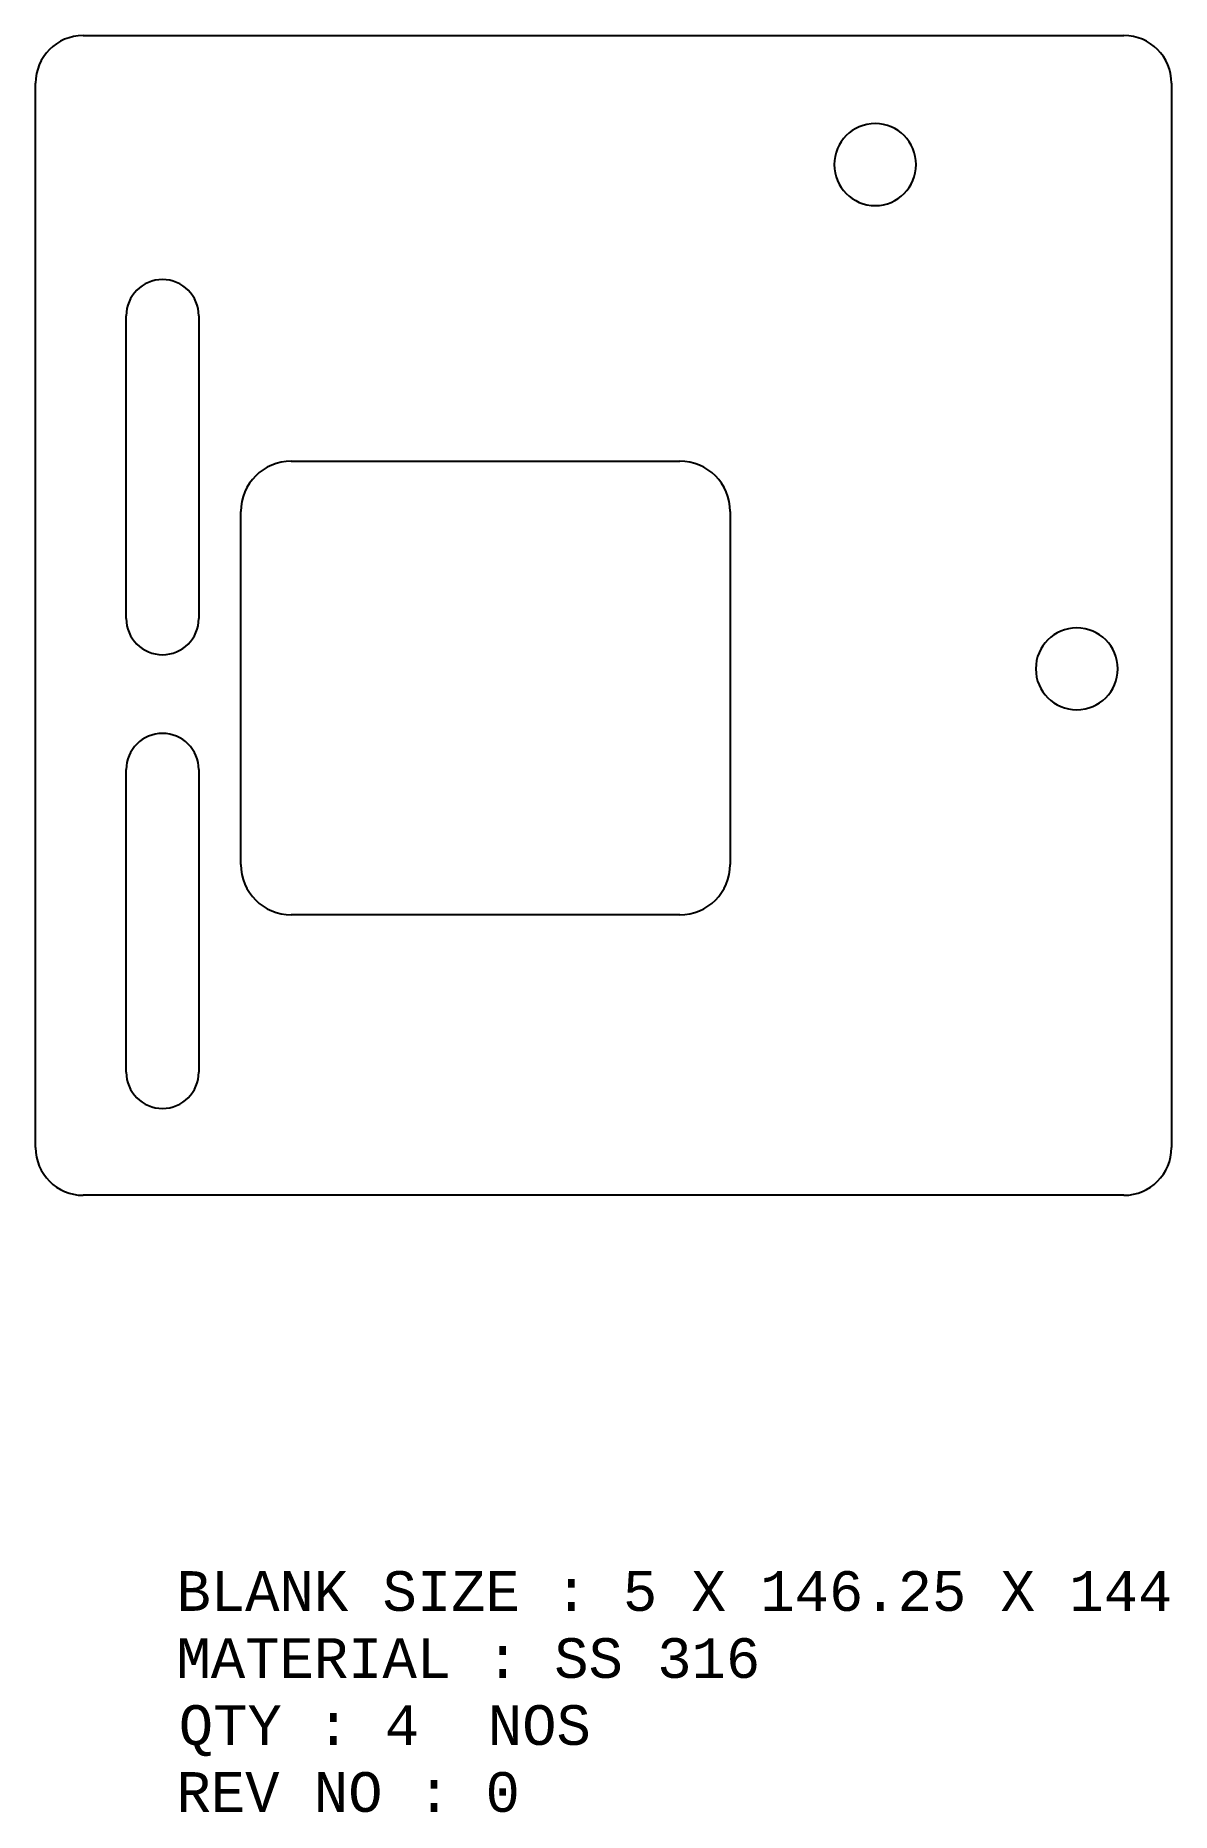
# Model space of a CAD drawing. Extents: x -59 to 85, y 163 to 386.
import ezdxf

# ---------------------------------------------------------------- set-up
doc = ezdxf.new("R2010")
doc.units = 0
doc.header["$MEASUREMENT"] = 0
doc.layers.get('0').update_dxf_attribs({"linetype": 'CONTINUOUS'})
doc.layers.add('LaserCutting', color=3, linetype='CONTINUOUS')
doc.styles.add('FX_VECTOR', font='MONOTXT.SHX', dxfattribs={"bigfont": 'BIGFONT.SHX'})

msp = doc.modelspace()

# ---------------------------------------------------------------- linework, layer by layer
at = {"layer": 'LaserCutting', "linetype": 'CONTINUOUS'}
for p, q in [((-52.61, 386.36), (78.54, 386.36)), ((-58.61, 246.31), (-58.61, 380.36)), ((84.54, 380.36), (84.54, 246.31)), ((-47.18, 312.96), (-47.18, 351.06)), ((-38.04, 351.06), (-38.04, 312.96)), ((-26.38, 332.77), (22.58, 332.77)), ((-32.73, 281.97), (-32.73, 326.42)), ((28.93, 326.42), (28.93, 281.97)), ((-47.18, 255.81), (-47.18, 293.91)), ((-38.04, 293.91), (-38.04, 255.81)), ((22.58, 275.62), (-26.38, 275.62)), ((78.54, 240.31), (-52.61, 240.31))]:
    msp.add_line(p, q, dxfattribs=at)
for centre, radius, start, end in [((-52.61, 380.36), 6, 90, 180), ((78.54, 380.36), 6, 0, 90), ((47.2, 370.11), 5.16, 0, 180), ((47.2, 370.11), 5.16, 180, 0), ((-42.61, 351.06), 4.57, 0, 180), ((-26.38, 326.42), 6.35, 90, 180), ((22.58, 326.42), 6.35, 0, 90), ((-42.61, 312.96), 4.57, 180, 0), ((72.6, 306.61), 5.16, 0, 180), ((72.6, 306.61), 5.16, 180, 0), ((-42.61, 293.91), 4.57, 360, 180), ((-26.38, 281.97), 6.35, 180, 270), ((22.58, 281.97), 6.35, 270, 360), ((-42.61, 255.81), 4.57, 180, 0), ((-52.61, 246.31), 6, 180, 270), ((78.54, 246.31), 6, 270, 0)]:
    msp.add_arc(centre, radius, start, end, dxfattribs=at)

# ---------------------------------------------------------------- texts
at = {"color": 7, "linetype": 'CONTINUOUS', "style": 'FX_VECTOR'}
for s, p in [('BLANK SIZE : 5 X 146.25 X 144', (-40.85, 187.97)), ('MATERIAL : SS 316', (-40.85, 179.53)), ('QTY : 4  NOS ', (-40.56, 171.09)), ('REV NO : 0', (-40.85, 162.66))]:
    msp.add_text(s, height=5, dxfattribs=at).set_placement(p)

doc.saveas('drawing.dxf')
